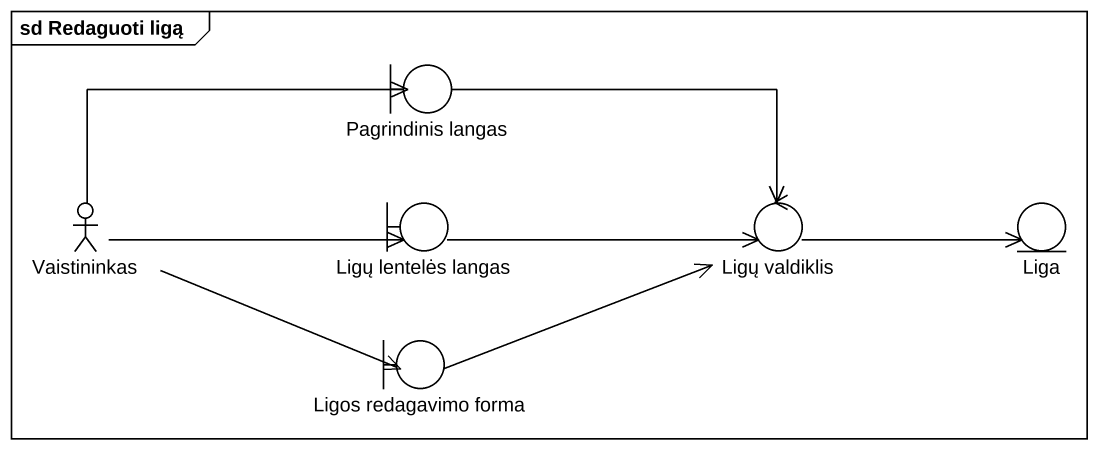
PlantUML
@startuml
mainframe sd Redaguoti ligą
boundary "Pagrindinis langas" as Pagrindinis_langas
actor Vaistininkas
boundary "Ligų lentelės langas" as Ligų_lentelės_langas
control "Ligų valdiklis" as Ligų_valdiklis
entity Liga
boundary "Ligos redagavimo forma" as Ligos_redagavimo_forma
Pagrindinis_langas -right-> Ligų_valdiklis
Vaistininkas -right-> Pagrindinis_langas
Vaistininkas -right-> Ligų_lentelės_langas
Vaistininkas -right-> Ligos_redagavimo_forma
Ligų_lentelės_langas -right-> Ligų_valdiklis
Ligų_valdiklis -right-> Liga
Ligos_redagavimo_forma -right-> Ligų_valdiklis
@enduml
